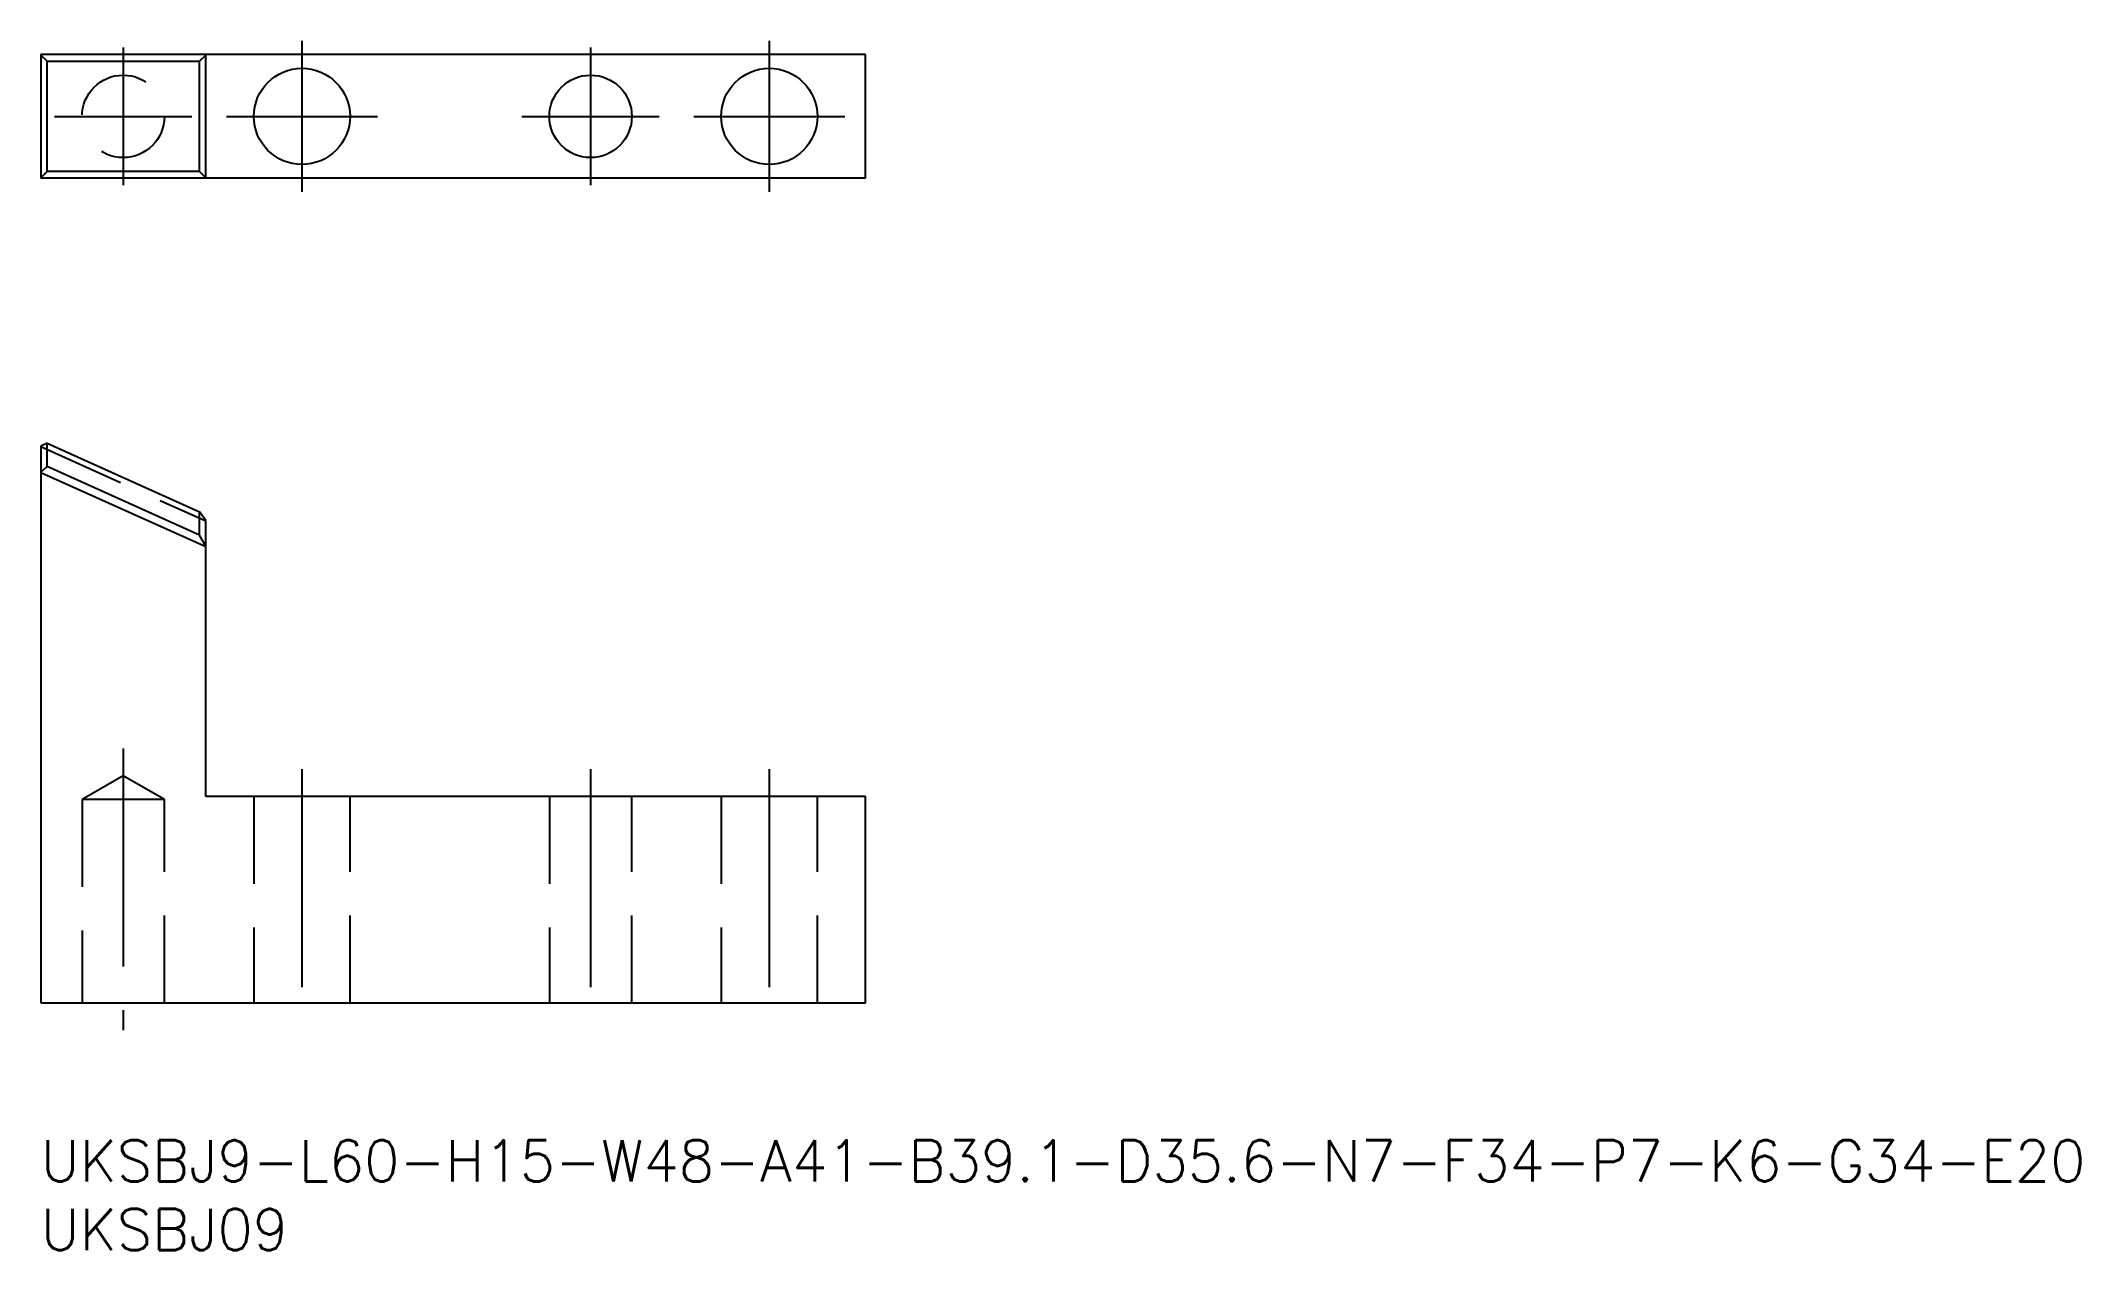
# Model space of a CAD drawing. Extents: x 0 to 148, y -8 to 80.
import ezdxf

# ---------------------------------------------------------------- set-up
doc = ezdxf.new("R2010")
doc.units = 0
doc.header["$LTSCALE"] = 0.5
doc.linetypes.add('CENTER', pattern=[50.8, 31.75, -6.35, 6.35, -6.35])
doc.linetypes.add('DASHED', pattern=[19.05, 12.7, -6.35])
for name, color, linetype in [('MSM_CENTER', 1, 'CENTER'), ('MSM_CONTINUOUS', 7, 'CONTINUOUS'), ('MSM_DASHED', 4, 'DASHED'), ('MSM_PART_NUMBER', 7, 'CONTINUOUS')]:
    doc.layers.add(name, color=color, linetype=linetype)
doc.styles.get("Standard").update_dxf_attribs({"font": 'txt.shx', "height": 1, "bigfont": 'bigfont.shx'})

# ---------------------------------------------------------------- blocks, each defined once
blk = doc.blocks.new('*U25')
at = {"layer": 'MSM_PART_NUMBER'}
blk.add_text('UKSBJ9-L60-H15-W48-A41-B39.1-D35.6-N7-F34-P7-K6-G34-E20', height=3, dxfattribs=at).set_placement((0, -3))
blk = doc.blocks.new('*U26')
at = {"layer": 'MSM_PART_NUMBER'}
blk.add_text('UKSBJ09', height=3, dxfattribs=at).set_placement((0, -8))

msp = doc.modelspace()

# ---------------------------------------------------------------- linework, layer by layer
at = {"layer": 'MSM_CENTER'}
for p, q in [((6, 79.47), (6, 69.47)), ((19, 79.97), (19, 68.97)), ((40, 79.47), (40, 69.47)), ((53, 79.97), (53, 68.97)), ((1, 74.47), (11, 74.47)), ((13.5, 74.47), (24.5, 74.47)), ((35, 74.47), (45, 74.47)), ((47.5, 74.47), (58.5, 74.47)), ((6, 28.5), (6, 8)), ((19, 27), (19, 8)), ((40, 27), (40, 8)), ((53, 27), (53, 8))]:
    msp.add_line(p, q, dxfattribs=at)
at = {"layer": 'MSM_CONTINUOUS'}
for p, q in [((60, 78.97), (0, 78.97)), ((0, 78.97), (0, 69.97)), ((0.46, 78.48), (0, 78.93)), ((12, 78.93), (11.54, 78.48)), ((12, 69.97), (12, 78.97)), ((60, 69.97), (60, 78.97)), ((0.46, 70.46), (0.46, 78.48)), ((0.46, 78.48), (11.54, 78.48)), ((11.54, 70.46), (11.54, 78.48)), ((0, 70), (0.46, 70.46)), ((60, 69.97), (0, 69.97)), ((11.54, 70.46), (0.46, 70.46)), ((12, 70), (11.54, 70.46)), ((0.46, 50.69), (0, 50.48)), ((0, 50.48), (0, 10)), ((0.46, 50.69), (11.54, 45.7)), ((0.46, 49), (0.46, 50.69)), ((0, 48.6), (0.46, 49)), ((11.54, 44.01), (0.46, 49)), ((12, 43.15), (0, 48.55)), ((12, 45.08), (11.54, 45.7)), ((11.54, 44.01), (11.54, 45.7)), ((12, 25), (12, 45.08)), ((12, 43.2), (11.54, 44.01)), ((60, 25), (12, 25)), ((60, 10), (60, 25)), ((0, 10), (60, 10))]:
    msp.add_line(p, q, dxfattribs=at)
for centre, radius in [((19, 74.47), 3.5), ((40, 74.47), 3), ((53, 74.47), 3.5)]:
    msp.add_circle(centre, radius, dxfattribs=at)
at = {"layer": 'MSM_DASHED'}
for p, q in [((0, 50.45), (12, 45.05)), ((6, 26.5), (3, 24.77)), ((9, 24.77), (6, 26.5)), ((3, 24.77), (3, 10)), ((9, 24.77), (3, 24.77)), ((9, 10), (9, 24.77)), ((15.5, 25), (15.5, 10)), ((22.5, 10), (22.5, 25)), ((37, 25), (37, 10)), ((43, 10), (43, 25)), ((49.5, 25), (49.5, 10)), ((56.5, 10), (56.5, 25))]:
    msp.add_line(p, q, dxfattribs=at)
msp.add_circle((6, 74.47), 3, dxfattribs=at)

# ---------------------------------------------------------------- block references
at = {"layer": 'MSM_CONTINUOUS'}
for name in ['*U25', '*U26']:
    msp.add_blockref(name, (0, 0), dxfattribs=at)

doc.saveas('drawing.dxf')
